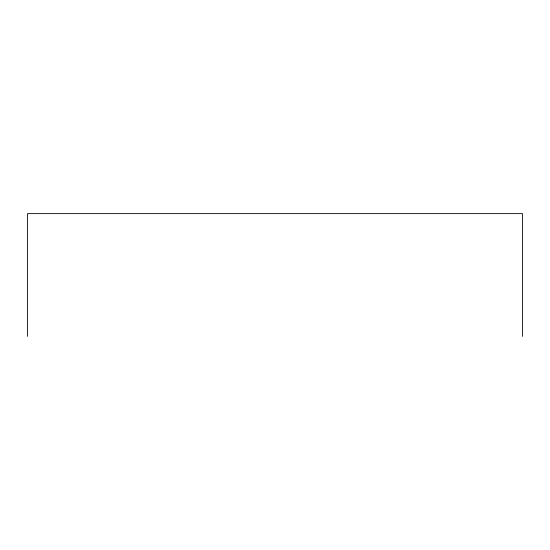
<?xml version="1.0" encoding="UTF-8"?>
<svg xmlns="http://www.w3.org/2000/svg" width="550" height="550" viewBox="0 0 550 550"><rect width="100%" height="100%" fill="white"/><g stroke="black" fill="none" stroke-linecap="round" stroke-linejoin="round"><path stroke-width="0.82" d="M522.5 336.373L522.5 213.627L27.5 213.627L27.5 336.373"/></g></svg>
